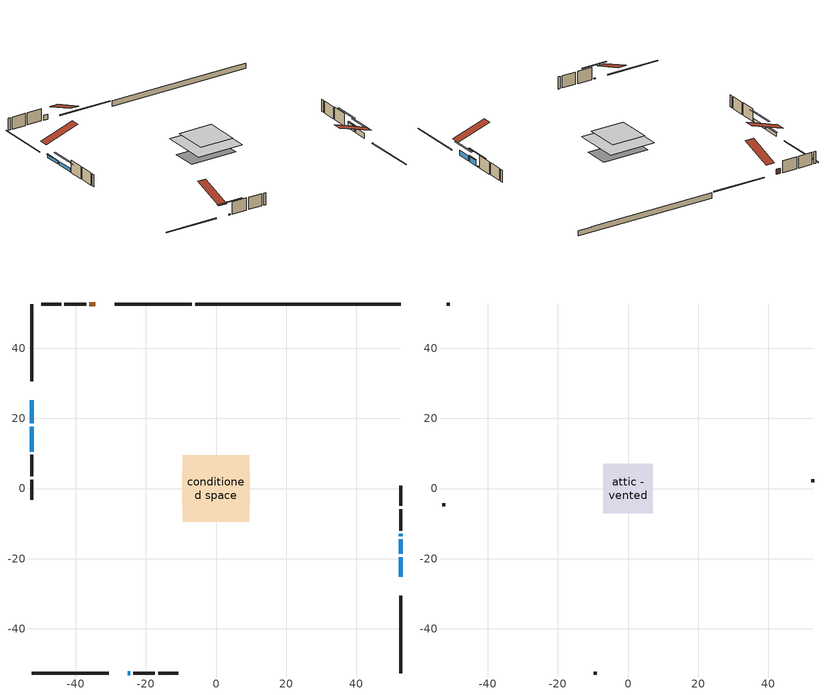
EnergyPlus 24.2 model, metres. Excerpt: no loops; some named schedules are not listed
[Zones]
conditioned space
 floor adiabatic (AdiabaticFloorConstruction): -9.52,-9.52 -9.52,9.52 9.52,9.52 9.52,-9.52 z3.66
 floor foundation (Slab1 construction): -9.6,-5.03 -9.6,5.03 9.6,5.03 9.6,-5.03 z-0.91
 wall outside (RimJoist1 construction): -6.88,52.57 -28.92,52.57 / -52.57,-52.57 -30.54,-52.57 / -52.57,52.57 -52.57,30.54 / 52.57,-52.57 52.57,-30.54 z1.22:1.52
 wall outside (AdiabaticWallConstruction 1): -34.37,52.57 -36.1,52.57 z1.22:3.25
 wall outside (AdiabaticWallConstruction): 52.57,-25.08 52.57,-19.55 z1.22:3.25; 52.57,-18.63 52.57,-14.49 z1.22:3.5; -52.57,25.08 -52.57,18.57 z1.22:2.42; 52.57,-13.56 52.57,-12.95 / -25.08,-52.57 -24.47,-52.57 z1.22:1.55; -52.57,17.64 -52.57,10.54 z1.22:2.52
 wall outside (Wall1 construction): -37.03,52.57 -43.18,52.57 / -23.55,-52.57 -17.39,-52.57 / -52.57,9.61 -52.57,3.46 / 52.57,-12.02 52.57,-5.87 z1.22:6.1
 wall outside (Wall2 construction): -44.11,52.57 -49.85,52.57 / -16.46,-52.57 -10.72,-52.57 / -52.57,2.53 -52.57,-3.21 / 52.57,-4.94 52.57,0.8 z1.22:6.1
 wall foundation (FoundationWall1 construction): -5.95,52.57,-0.91 -5.95,52.57,1.22 46.72,52.57,1.22 46.72,52.57,1.15 52.57,52.57,1.15 52.57,52.57,-0.91
 window (WindowConstruction): 52.57,-25.08 52.57,-19.55 z1.22:3.25
 window (WindowConstruction 2): 52.57,-18.63 52.57,-14.49 z1.22:3.5
 window (WindowConstruction 3): -52.57,25.08 -52.57,18.57 z1.22:2.42
 window (WindowConstruction 4): 52.57,-13.56 52.57,-12.95 z1.22:1.55
 window (WindowConstruction 5): -25.08,-52.57 -24.47,-52.57 z1.22:1.55
 window (WindowConstruction 1): -52.57,17.64 -52.57,10.54 z1.22:2.52
 door (Door): -34.37,52.57 -36.1,52.57 z1.22:3.25
 ceiling adiabatic (AdiabaticFloorConstruction): 9.52,-9.52 9.52,9.52 -9.52,9.52 -9.52,-9.52 z3.66
attic - vented
 floor to conditioned space (Floor1 construction Reversed): -7.01,-7.01 -7.01,7.01 7.01,7.01 7.01,-7.01 z6.1
 wall outside (Wall3 construction): -50.78,52.57 -51.64,52.57 / -9.79,-52.57 -8.93,-52.57 / -52.57,-4.14 -52.57,-5 / 52.57,1.73 52.57,2.59 z1.22:6.1
 roof outside (Roof1 construction): -33.44,52.57,6.1 -33.44,38.91,10.65 -29.84,38.91,10.65 -29.84,52.57,6.1; -26.01,-52.57,6.1 -26.01,-38.91,10.65 -29.61,-38.91,10.65 -29.61,-52.57,6.1; -52.57,26.01,6.1 -38.91,26.01,10.65 -38.91,29.61,10.65 -52.57,29.61,6.1; 52.57,-26.01,6.1 38.91,-26.01,10.65 38.91,-29.61,10.65 52.57,-29.61,6.1
shading: 52.57,-16.92 52.57,-27.72 52.98,-27.72 52.98,-16.92 z5.89; 52.57,-14.29 52.57,-18.83 52.98,-18.83 52.98,-14.29 z3.7; -52.57,18.37 -52.57,25.28 -52.98,25.28 -52.98,18.37 z2.62; 52.57,-7.87 52.57,-18.64 52.98,-18.64 52.98,-7.87 z6.63; -19.39,-52.57 -30.16,-52.57 -30.16,-52.98 -19.39,-52.98 z6.63; -52.57,7.9 -52.57,20.28 -52.98,20.28 -52.98,7.9 z5.16
[Building]
Building 1: Terrain=Suburbs
[Site:Location]
Toronto City Centre_ON: Latitude {deg}=43.63; Longitude {deg}=-79.39; Time Zone {hr}=-5; Elevation {m}=77; Keep Site Location Information=Yes
[Site:GroundTemperature:Shallow]
5.01852, 3.26908, 3.12898, 3.95918, 7.29196, 10.6092, 13.4851, 15.3069, 15.4617, 13.9799, 11.1774, 7.9619
[Site:WaterMainsTemperature]
Calculation Method=Schedule; Temperature Schedule=mains temperature schedule
[Material] Roughness=Rough; Thermal Absorptance=0.9
Name | Thickness {m} | Conductivity {W/m-K} | Density {kg/m3} | Specific Heat {J/kg-K} | Solar Absorptance | Visible Absorptance
asphalt or fiberglass shingles | 0.00635 | 0.162714 | 1121.4 | 1465.45 | 0.4 | 0.4
ceiling loosefill ins | 0.169333 | 0.0480833 | 16.02 | 1046.75 | 0.7 | 0.7
ceiling stud and cavity | 0.1397 | 0.505323 | 65.682 | 1177.47 | 0.7 | 0.7
concrete 4.0 in. | 0.1016 | 1.803125 | 2242.8 | 837.4 | 0.7 | 0.7
concrete 8.0 in. | 0.2032 | 1.803125 | 2242.8 | 837.4 | 0.7 | 0.7
door material | 0.04445 | 0.053851 | 512.64 | 1214.23 | 0.7 | 0.7
exterior vertical ins | 0.0369022 | 0.029427 | 32.04 | 1214.23 | 0.7 | 0.7
floor covering | 0.0127 | 0.0433444 | 54.468 | 1339.84 | 0.6 | 0.6
floor rigid ins; wall rigid ins | 0.512978 | 0.029427 | 32.04 | 1214.23 | 0.7 | 0.7
floor stud and cavity | 0.1397 | 1.75129 | 37.0049 | 1207.88 | 0.7 | 0.7
furniture material conditioned space 1 | 0.1524 | 0.115458 | 640.8 | 1214.23 | 0.6 | 0.6
gypsum board | 0.0127 | 0.160291 | 801 | 837.4 | 0.6 | 0.6
gypsum board 1 | 0.0127 | 0.160291 | 801 | 837.4 | 0.7 | 0.7
osb sheathing 0.5 in. | 0.0127 | 0.115458 | 512.64 | 1214.23 | 0.7 | 0.7
osb sheathing 0.75 in. | 0.01905 | 0.115458 | 512.64 | 1214.23 | 0.7 | 0.7
osb sheathing 2.0 in. | 0.0508 | 0.115458 | 512.64 | 1214.23 | 0.7 | 0.7
rim joist rigid ins | 0.051816 | 0.029427 | 32.04 | 1214.23 | 0.7 | 0.7
rim joist stud and cavity | 0.0508 | 0.265703 | 125.044 | 1163.47 | 0.6 | 0.6
wall stud and cavity | 0.1397 | 0.0834262 | 139.0536 | 1170.24 | 0.7 | 0.7
wall stud and cavity 1 | 0.1397 | 0.0836021 | 139.0536 | 1170.24 | 0.7 | 0.7
wall stud and cavity 2 | 0.0889 | 6.9971 | 50.32683 | 1063.81 | 0.6 | 0.6
wall stud and cavity 3 | 0.0889 | 0.380278 | 52.3479 | 1209.89 | 0.7 | 0.7
wall stud and cavity 4 | 0.0889 | 0.391764 | 83.0341 | 1211.67 | 0.7 | 0.7
wood siding | 0.0254 | 0.102417 | 544.68 | 1172.36 | 0.4 | 0.4
wood siding 1 | 0.00254 | 0.102417 | 544.68 | 1172.36 | 0.4 | 0.4
wood siding 2; wood siding 3; wood siding 4 | 0.0254 | 0.102417 | 544.68 | 1172.36 | 0.7 | 0.7
[WindowMaterial:SimpleGlazingSystem]
Name | U-Factor {W/m2-K} | Solar Heat Gain Coefficient
WindowMaterial | 2.88329 | 0.7
WindowMaterial 1 | 2.918492 | 0.67
WindowMaterial 2 | 2.875907 | 0.71
WindowMaterial 3 | 2.927009 | 0.66
WindowMaterial 4 | 3.07009 | 0.43
[Construction]
AdiabaticFloorConstruction: floor stud and cavity, floor rigid ins, osb sheathing 0.75 in., floor covering
AdiabaticWallConstruction: wood siding 3, wall rigid ins, wall stud and cavity 3, gypsum board
AdiabaticWallConstruction 1: wood siding 4, wall rigid ins, wall stud and cavity 3, gypsum board
Door: door material
Floor1 construction Reversed: gypsum board, ceiling stud and cavity, ceiling loosefill ins
FoundationWall1 construction: concrete 8.0 in., gypsum board 1
furniture construction conditioned space 1: furniture material conditioned space 1
PartitionWallConstruction: gypsum board, wall stud and cavity 4, gypsum board
RimJoist1 construction: wood siding 2, rim joist rigid ins, osb sheathing 2.0 in., rim joist stud and cavity
Roof1 construction: asphalt or fiberglass shingles
Slab1 construction: concrete 4.0 in.
Wall1 construction: wood siding, osb sheathing 0.5 in., wall stud and cavity, gypsum board
Wall2 construction: wood siding, osb sheathing 0.5 in., wall stud and cavity 1, gypsum board
Wall3 construction: wood siding 1, wall stud and cavity 2
WindowConstruction: WindowMaterial
WindowConstruction 1: WindowMaterial 1
WindowConstruction 2: WindowMaterial 2
WindowConstruction 3: WindowMaterial 3
WindowConstruction 4; WindowConstruction 5: WindowMaterial 4
[Zone] Multiplier=1; Part of Total Floor Area=Yes
Name | Volume {m3}
attic - vented | 145.43
conditioned space | 1390.9
[Space]
Name | Zone | Volume {m3}
attic - vented 1 | attic - vented | 145.43
conditioned space 1 | conditioned space | 1390.9
[ZoneInfiltration:EffectiveLeakageArea]
infil attic - vented 1: Zone or Space=attic - vented 1; Schedule=Always On Discrete; Effective Air Leakage Area {cm2}=8283.37; Stack Coefficient=0.000655788; Wind Coefficient=1.73022e-05
[ZoneMixing]
whole house fan mix: Zone or Space=attic - vented; Schedule=Always On Continuous; Design Flow Rate Calculation Method=Flow/Zone; Design Flow Rate {m3/s}=0; Source Zone or Space=conditioned space
[SurfaceProperty:ExposedFoundationPerimeter]
Slab1: Exposed Perimeter Calculation Method=TotalExposedPerimeter; Total Exposed Perimeter {m}=58.523
[InternalMass] Zone or ZoneList=conditioned space; Space or SpaceList=conditioned space 1
Name | Construction | Surface Area {m2}
furniture mass conditioned space 1 | furniture construction conditioned space 1 | 222.22
partition wall mass | PartitionWallConstruction | 555.55
[Lights]
interior lighting: Zone or ZoneList or Space or SpaceList=conditioned space 1; Schedule=interior lighting schedule; Design Level Calculation Method=LightingLevel; Lighting Level {W}=343.2; Return Air Fraction=0; Fraction Radiant=0.6; Fraction Visible=0.2; Fraction Replaceable=1
[People]
occupants: Zone or ZoneList or Space or SpaceList=conditioned space 1; Number of People Schedule=occupants schedule; Number of People Calculation Method=People; Number of People=3; Fraction Radiant=0.314171; Sensible Heat Fraction=0.56303; Activity Level Schedule=occupants activity schedule; Carbon Dioxide Generation Rate {m3/s-W}=0; Enable ASHRAE 55 Comfort Warnings=No; Mean Radiant Temperature Calculation Type=EnclosureAveraged
[ElectricEquipment] Zone or ZoneList or Space or SpaceList=conditioned space 1; Design Level Calculation Method=EquipmentLevel
Name | Schedule | Design Level {W} | Fraction Latent | Fraction Radiant | Fraction Lost
clothes dryer | clothes dryer schedule | 140.772 | 0.015 | 0.081 | 0.85
clothes washer | clothes washer schedule | 32.1985 | 0.03 | 0.162 | 0.7
cooking range | cooking range schedule | 215.147 | 0.08 | 0.432 | 0.2
dishwasher | dishwasher schedule | 66.8632 | 0.3 | 0.18 | 0.4
fridge | fridge schedule | 72.9452 | 0 | 0.6 | 0
mech vent bath fan 0 | mech vent bath fan 0 schedule | 50.2 | 0 | 0 | 1
mech vent bath fan 1 | mech vent bath fan 1 schedule | 50.2 | 0 | 0 | 1
mech vent bath fan 2 | mech vent bath fan 2 schedule | 50.2 | 0 | 0 | 1
mech vent house fan | mech vent house fan schedule | 0 | 0 | 0 | 1
mech vent house fan cfis | mech vent house fan cfis schedule | 0 | 0 | 0 | 0
mech vent range fan 0 | mech vent range fan 0 schedule | 57 | 0 | 0 | 1
misc plug loads | misc plug loads schedule | 494.7 | 0.045 | 0.513 | 0.1
whole house fan | Always On Discrete | 0 | 0 | 0 | 1
[OtherEquipment] Zone or ZoneList or Space or SpaceList=conditioned space 1; Design Level Calculation Method=EquipmentLevel
Name | Fuel Type | Schedule | Design Level {W} | Fraction Latent | Fraction Radiant | Fraction Lost
clothes dryer 1 | Electricity | clothes dryer schedule | 0 | 0.015 | 0.081 | 0.85
cooking range 1 | Electricity | cooking range schedule | 0 | 0.08 | 0.432 | 0.2
general water use latent | None | general water use schedule | 62.594 | 1 | 0 | 0
general water use sensible | None | general water use schedule | -61.6891 | 0 | 0.6 | 0
mech vent house fan latent load | None | Always On Discrete | 0 | 1 | 0 | 0
mech vent house fan sensible load | None | Always On Discrete | 0 | 0 | 0 | 0
water heater energy adjustment1 | NaturalGas | Always On Discrete | 0.01 | 0 | 0 | 1
[ZoneInfiltration:DesignFlowRate] Zone or ZoneList or Space or SpaceList=conditioned space 1; Schedule=Always On Discrete; Design Flow Rate Calculation Method=Flow/Zone; Design Flow Rate {m3/s}=0
infil flow; natural vent flow; whole house fan flow
[AvailabilityManager:Scheduled] Schedule=Always On Discrete
central ac and furnace airloop Availability Manager; furnace airloop Availability Manager; furnace airloop 1 Availability Manager
[Foundation:Kiva]
Foundation Kiva 1: Initial Indoor Air Temperature {C}=18; Wall Height Above Grade {m}=1.21999; Wall Depth Below Slab {m}=0.2032; Custom Block Material Name 1=exterior vertical ins; Custom Block Depth 1 {m}=2.13; Custom Block X Position 1 {m}=0.2159; Custom Block Z Position 1 {m}=0
[Foundation:Kiva:Settings]
Soil Conductivity {W/m-K}=0.849921; Soil Density {kg/m3}=1842.3; Soil Specific Heat {J/kg-K}=418.7; Ground Solar Absorptivity=0.9; Ground Thermal Absorptivity=0.9; Ground Surface Roughness {m}=0.03; Far-Field Width {m}=40; Deep-Ground Boundary Condition=ZeroFlux; Deep-Ground Depth {m}=40; Minimum Cell Dimension {m}=0.2; Maximum Cell Growth Coefficient=3; Simulation Timestep=Timestep
[Exterior:Lights]
exterior lighting: Schedule=exterior lighting schedule; Design Level {W}=75.6
[EnergyManagementSystem:GlobalVariable]
central_ac_and_furnace_airloop_Fan_RTF
furnace_airloop_1_Fan_RTF
furnace_airloop_Fan_RTF
infil_program_Qfan
infil_program_Qinf
natural_vent_program_Qnv
natural_vent_program_Qwhf
[EnergyManagementSystem:Sensor]
Name | Output:Variable or Output:Meter Index Key | Output:Variable or Output:Meter
airflow_gain | infil flow | Infiltration Sensible Heat Gain Energy
airflow_gain_1 | natural vent flow | Infiltration Sensible Heat Gain Energy
airflow_gain_2 | whole house fan flow | Infiltration Sensible Heat Gain Energy
airflow_loss | infil flow | Infiltration Sensible Heat Loss Energy
airflow_loss_1 | natural vent flow | Infiltration Sensible Heat Loss Energy
airflow_loss_2 | whole house fan flow | Infiltration Sensible Heat Loss Energy
clg_load_cond |  | Cooling:EnergyTransfer:Zone:CONDITIONED SPACE
clg_sp_s; clg_sp_s_1 | cooling setpoint | Schedule Value
clothes_dryer_exhaust_0_sch_s | clothes dryer exhaust 0 schedule | Schedule Value
cool_season | cooling season schedule | Schedule Value
htg_load_cond |  | Heating:EnergyTransfer:Zone:CONDITIONED SPACE
htg_sp_s; htg_sp_s_1 | heating setpoint | Schedule Value
ig_ee_conv | clothes dryer | Electric Equipment Convective Heating Energy
ig_ee_conv_2 | cooking range | Electric Equipment Convective Heating Energy
ig_ee_conv_4 | fridge | Electric Equipment Convective Heating Energy
ig_ee_conv_5 | misc plug loads | Electric Equipment Convective Heating Energy
ig_ee_conv_6 | whole house fan | Electric Equipment Convective Heating Energy
ig_ee_rad | clothes dryer | Electric Equipment Radiant Heating Energy
ig_ee_rad_2 | cooking range | Electric Equipment Radiant Heating Energy
ig_ee_rad_4 | fridge | Electric Equipment Radiant Heating Energy
ig_ee_rad_5 | misc plug loads | Electric Equipment Radiant Heating Energy
ig_ee_rad_6 | whole house fan | Electric Equipment Radiant Heating Energy
ig_lgt_conv | interior lighting | Lights Convective Heating Energy
ig_lgt_rad | interior lighting | Lights Radiant Heating Energy
ig_lgt_vis | interior lighting | Lights Visible Radiation Heating Energy
ig_oe_conv | clothes dryer 1 | Other Equipment Convective Heating Energy
ig_oe_conv_1 | cooking range 1 | Other Equipment Convective Heating Energy
ig_oe_conv_2 | general water use latent | Other Equipment Convective Heating Energy
ig_oe_conv_3 | general water use sensible | Other Equipment Convective Heating Energy
ig_oe_conv_4 | water heater energy adjustment1 | Other Equipment Convective Heating Energy
ig_oe_rad | clothes dryer 1 | Other Equipment Radiant Heating Energy
ig_oe_rad_1 | cooking range 1 | Other Equipment Radiant Heating Energy
ig_oe_rad_2 | general water use latent | Other Equipment Radiant Heating Energy
ig_oe_rad_3 | general water use sensible | Other Equipment Radiant Heating Energy
ig_oe_rad_4 | water heater energy adjustment1 | Other Equipment Radiant Heating Energy
ig_ppl_conv | occupants | People Convective Heating Energy
ig_ppl_rad | occupants | People Radiant Heating Energy
im_conv | furniture mass conditioned space 1 | Surface Inside Face Convection Heat Gain Energy
im_conv_1 | partition wall mass | Surface Inside Face Convection Heat Gain Energy
im_ig | furniture mass conditioned space 1 | Surface Inside Face Internal Gains Radiation Heat Gain Energy
im_ig_1 | partition wall mass | Surface Inside Face Internal Gains Radiation Heat Gain Energy
im_lgt | furniture mass conditioned space 1 | Surface Inside Face Lights Radiation Heat Gain Energy
im_lgt_1 | partition wall mass | Surface Inside Face Lights Radiation Heat Gain Energy
im_sol | furniture mass conditioned space 1 | Surface Inside Face Solar Radiation Heat Gain Energy
im_sol_1 | partition wall mass | Surface Inside Face Solar Radiation Heat Gain Energy
im_surf | furniture mass conditioned space 1 | Surface Inside Face Net Surface Thermal Radiation Heat Gain Energy
im_surf_1 | partition wall mass | Surface Inside Face Net Surface Thermal Radiation Heat Gain Energy
mech_vent_bath_fan_0_sch_s | mech vent bath fan 0 schedule | Schedule Value
mech_vent_bath_fan_1_sch_s | mech vent bath fan 1 schedule | Schedule Value
mech_vent_bath_fan_2_sch_s | mech vent bath fan 2 schedule | Schedule Value
mech_vent_range_fan_0_sch_s | mech vent range fan 0 schedule | Schedule Value
mv_conv | mech vent bath fan 0 | Electric Equipment Convective Heating Energy
mv_conv_1 | mech vent bath fan 1 | Electric Equipment Convective Heating Energy
mv_conv_2 | mech vent bath fan 2 | Electric Equipment Convective Heating Energy
mv_conv_3 | mech vent house fan | Electric Equipment Convective Heating Energy
mv_conv_4 | mech vent house fan cfis | Electric Equipment Convective Heating Energy
mv_conv_5 | mech vent range fan 0 | Electric Equipment Convective Heating Energy
mv_conv_6 | mech vent house fan latent load | Other Equipment Convective Heating Energy
mv_conv_7 | mech vent house fan sensible load | Other Equipment Convective Heating Energy
mv_rad | mech vent bath fan 0 | Electric Equipment Radiant Heating Energy
mv_rad_1 | mech vent bath fan 1 | Electric Equipment Radiant Heating Energy
mv_rad_2 | mech vent bath fan 2 | Electric Equipment Radiant Heating Energy
mv_rad_3 | mech vent house fan | Electric Equipment Radiant Heating Energy
mv_rad_4 | mech vent house fan cfis | Electric Equipment Radiant Heating Energy
mv_rad_5 | mech vent range fan 0 | Electric Equipment Radiant Heating Energy
mv_rad_6 | mech vent house fan latent load | Other Equipment Radiant Heating Energy
mv_rad_7 | mech vent house fan sensible load | Other Equipment Radiant Heating Energy
natural_vent_s | natural vent schedule | Schedule Value
out_pb_s |  | Site Outdoor Air Barometric Pressure
out_wt_s |  | Site Outdoor Air Humidity Ratio
site_vw_s |  | Site Wind Speed
ss_back_out | Window1 | Surface Window Shortwave from Zone Back Out Window Heat Transfer Rate
ss_back_out_1 | Window10 | Surface Window Shortwave from Zone Back Out Window Heat Transfer Rate
ss_back_out_2 | Window12 | Surface Window Shortwave from Zone Back Out Window Heat Transfer Rate
ss_back_out_3 | Window18 | Surface Window Shortwave from Zone Back Out Window Heat Transfer Rate
ss_back_out_4 | Window20 | Surface Window Shortwave from Zone Back Out Window Heat Transfer Rate
ss_back_out_5 | Window4 | Surface Window Shortwave from Zone Back Out Window Heat Transfer Rate
ss_conv | Door1 | Surface Inside Face Convection Heat Gain Energy
ss_conv_1 | Window1 | Surface Inside Face Convection Heat Gain Energy
ss_conv_2 | Window10 | Surface Inside Face Convection Heat Gain Energy
ss_conv_3 | Window12 | Surface Inside Face Convection Heat Gain Energy
ss_conv_4 | Window18 | Surface Inside Face Convection Heat Gain Energy
ss_conv_5 | Window20 | Surface Inside Face Convection Heat Gain Energy
ss_conv_6 | Window4 | Surface Inside Face Convection Heat Gain Energy
ss_ig | Door1 | Surface Inside Face Internal Gains Radiation Heat Gain Energy
ss_ig_1 | Window1 | Surface Inside Face Internal Gains Radiation Heat Gain Energy
ss_ig_2 | Window10 | Surface Inside Face Internal Gains Radiation Heat Gain Energy
ss_ig_3 | Window12 | Surface Inside Face Internal Gains Radiation Heat Gain Energy
ss_ig_4 | Window18 | Surface Inside Face Internal Gains Radiation Heat Gain Energy
ss_ig_5 | Window20 | Surface Inside Face Internal Gains Radiation Heat Gain Energy
ss_ig_6 | Window4 | Surface Inside Face Internal Gains Radiation Heat Gain Energy
ss_lgt | Door1 | Surface Inside Face Lights Radiation Heat Gain Energy
ss_sol | Door1 | Surface Inside Face Solar Radiation Heat Gain Energy
ss_surf | Door1 | Surface Inside Face Net Surface Thermal Radiation Heat Gain Energy
ss_surf_1 | Window1 | Surface Inside Face Net Surface Thermal Radiation Heat Gain Energy
ss_surf_2 | Window10 | Surface Inside Face Net Surface Thermal Radiation Heat Gain Energy
ss_surf_3 | Window12 | Surface Inside Face Net Surface Thermal Radiation Heat Gain Energy
ss_surf_4 | Window18 | Surface Inside Face Net Surface Thermal Radiation Heat Gain Energy
ss_surf_5 | Window20 | Surface Inside Face Net Surface Thermal Radiation Heat Gain Energy
ss_surf_6 | Window4 | Surface Inside Face Net Surface Thermal Radiation Heat Gain Energy
ss_trans_in | Window1 | Surface Window Transmitted Solar Radiation Rate
ss_trans_in_1 | Window10 | Surface Window Transmitted Solar Radiation Rate
ss_trans_in_2 | Window12 | Surface Window Transmitted Solar Radiation Rate
ss_trans_in_3 | Window18 | Surface Window Transmitted Solar Radiation Rate
ss_trans_in_4 | Window20 | Surface Window Transmitted Solar Radiation Rate
ss_trans_in_5 | Window4 | Surface Window Transmitted Solar Radiation Rate
ss_trans_out | Window1 | Surface Inside Face Initial Transmitted Diffuse Transmitted Out Window Solar Radiation Rate
ss_trans_out_1 | Window10 | Surface Inside Face Initial Transmitted Diffuse Transmitted Out Window Solar Radiation Rate
ss_trans_out_2 | Window12 | Surface Inside Face Initial Transmitted Diffuse Transmitted Out Window Solar Radiation Rate
ss_trans_out_3 | Window18 | Surface Inside Face Initial Transmitted Diffuse Transmitted Out Window Solar Radiation Rate
ss_trans_out_4 | Window20 | Surface Inside Face Initial Transmitted Diffuse Transmitted Out Window Solar Radiation Rate
ss_trans_out_5 | Window4 | Surface Inside Face Initial Transmitted Diffuse Transmitted Out Window Solar Radiation Rate
s_conv | Floor1 | Surface Inside Face Convection Heat Gain Energy
s_conv_1 | FoundationWall1 | Surface Inside Face Convection Heat Gain Energy
s_conv_10 | Wall1:180 | Surface Inside Face Convection Heat Gain Energy
s_conv_11 | Wall1:270 | Surface Inside Face Convection Heat Gain Energy
s_conv_12 | Wall1:90 | Surface Inside Face Convection Heat Gain Energy
s_conv_13 | Wall2:0 | Surface Inside Face Convection Heat Gain Energy
s_conv_14 | Wall2:180 | Surface Inside Face Convection Heat Gain Energy
s_conv_15 | Wall2:270 | Surface Inside Face Convection Heat Gain Energy
s_conv_16 | Wall2:90 | Surface Inside Face Convection Heat Gain Energy
s_conv_2 | inferred conditioned ceiling | Surface Inside Face Convection Heat Gain Energy
s_conv_3 | inferred conditioned floor | Surface Inside Face Convection Heat Gain Energy
s_conv_4 | RimJoist1:0 | Surface Inside Face Convection Heat Gain Energy
s_conv_5 | RimJoist1:180 | Surface Inside Face Convection Heat Gain Energy
s_conv_6 | RimJoist1:270 | Surface Inside Face Convection Heat Gain Energy
s_conv_7 | RimJoist1:90 | Surface Inside Face Convection Heat Gain Energy
s_conv_8 | Slab1 | Surface Inside Face Convection Heat Gain Energy
s_conv_9 | Wall1:0 | Surface Inside Face Convection Heat Gain Energy
s_ig | Floor1 | Surface Inside Face Internal Gains Radiation Heat Gain Energy
s_ig_1 | FoundationWall1 | Surface Inside Face Internal Gains Radiation Heat Gain Energy
s_ig_10 | Wall1:180 | Surface Inside Face Internal Gains Radiation Heat Gain Energy
s_ig_11 | Wall1:270 | Surface Inside Face Internal Gains Radiation Heat Gain Energy
s_ig_12 | Wall1:90 | Surface Inside Face Internal Gains Radiation Heat Gain Energy
s_ig_13 | Wall2:0 | Surface Inside Face Internal Gains Radiation Heat Gain Energy
s_ig_14 | Wall2:180 | Surface Inside Face Internal Gains Radiation Heat Gain Energy
s_ig_15 | Wall2:270 | Surface Inside Face Internal Gains Radiation Heat Gain Energy
s_ig_16 | Wall2:90 | Surface Inside Face Internal Gains Radiation Heat Gain Energy
s_ig_2 | inferred conditioned ceiling | Surface Inside Face Internal Gains Radiation Heat Gain Energy
s_ig_3 | inferred conditioned floor | Surface Inside Face Internal Gains Radiation Heat Gain Energy
s_ig_4 | RimJoist1:0 | Surface Inside Face Internal Gains Radiation Heat Gain Energy
s_ig_5 | RimJoist1:180 | Surface Inside Face Internal Gains Radiation Heat Gain Energy
s_ig_6 | RimJoist1:270 | Surface Inside Face Internal Gains Radiation Heat Gain Energy
s_ig_7 | RimJoist1:90 | Surface Inside Face Internal Gains Radiation Heat Gain Energy
s_ig_8 | Slab1 | Surface Inside Face Internal Gains Radiation Heat Gain Energy
s_ig_9 | Wall1:0 | Surface Inside Face Internal Gains Radiation Heat Gain Energy
s_lgt | Floor1 | Surface Inside Face Lights Radiation Heat Gain Energy
s_lgt_1 | FoundationWall1 | Surface Inside Face Lights Radiation Heat Gain Energy
s_lgt_10 | Wall1:180 | Surface Inside Face Lights Radiation Heat Gain Energy
s_lgt_11 | Wall1:270 | Surface Inside Face Lights Radiation Heat Gain Energy
s_lgt_12 | Wall1:90 | Surface Inside Face Lights Radiation Heat Gain Energy
s_lgt_13 | Wall2:0 | Surface Inside Face Lights Radiation Heat Gain Energy
s_lgt_14 | Wall2:180 | Surface Inside Face Lights Radiation Heat Gain Energy
s_lgt_15 | Wall2:270 | Surface Inside Face Lights Radiation Heat Gain Energy
s_lgt_16 | Wall2:90 | Surface Inside Face Lights Radiation Heat Gain Energy
s_lgt_2 | inferred conditioned ceiling | Surface Inside Face Lights Radiation Heat Gain Energy
s_lgt_3 | inferred conditioned floor | Surface Inside Face Lights Radiation Heat Gain Energy
s_lgt_4 | RimJoist1:0 | Surface Inside Face Lights Radiation Heat Gain Energy
s_lgt_5 | RimJoist1:180 | Surface Inside Face Lights Radiation Heat Gain Energy
s_lgt_6 | RimJoist1:270 | Surface Inside Face Lights Radiation Heat Gain Energy
s_lgt_7 | RimJoist1:90 | Surface Inside Face Lights Radiation Heat Gain Energy
s_lgt_8 | Slab1 | Surface Inside Face Lights Radiation Heat Gain Energy
s_lgt_9 | Wall1:0 | Surface Inside Face Lights Radiation Heat Gain Energy
s_sol | Floor1 | Surface Inside Face Solar Radiation Heat Gain Energy
s_sol_1 | FoundationWall1 | Surface Inside Face Solar Radiation Heat Gain Energy
